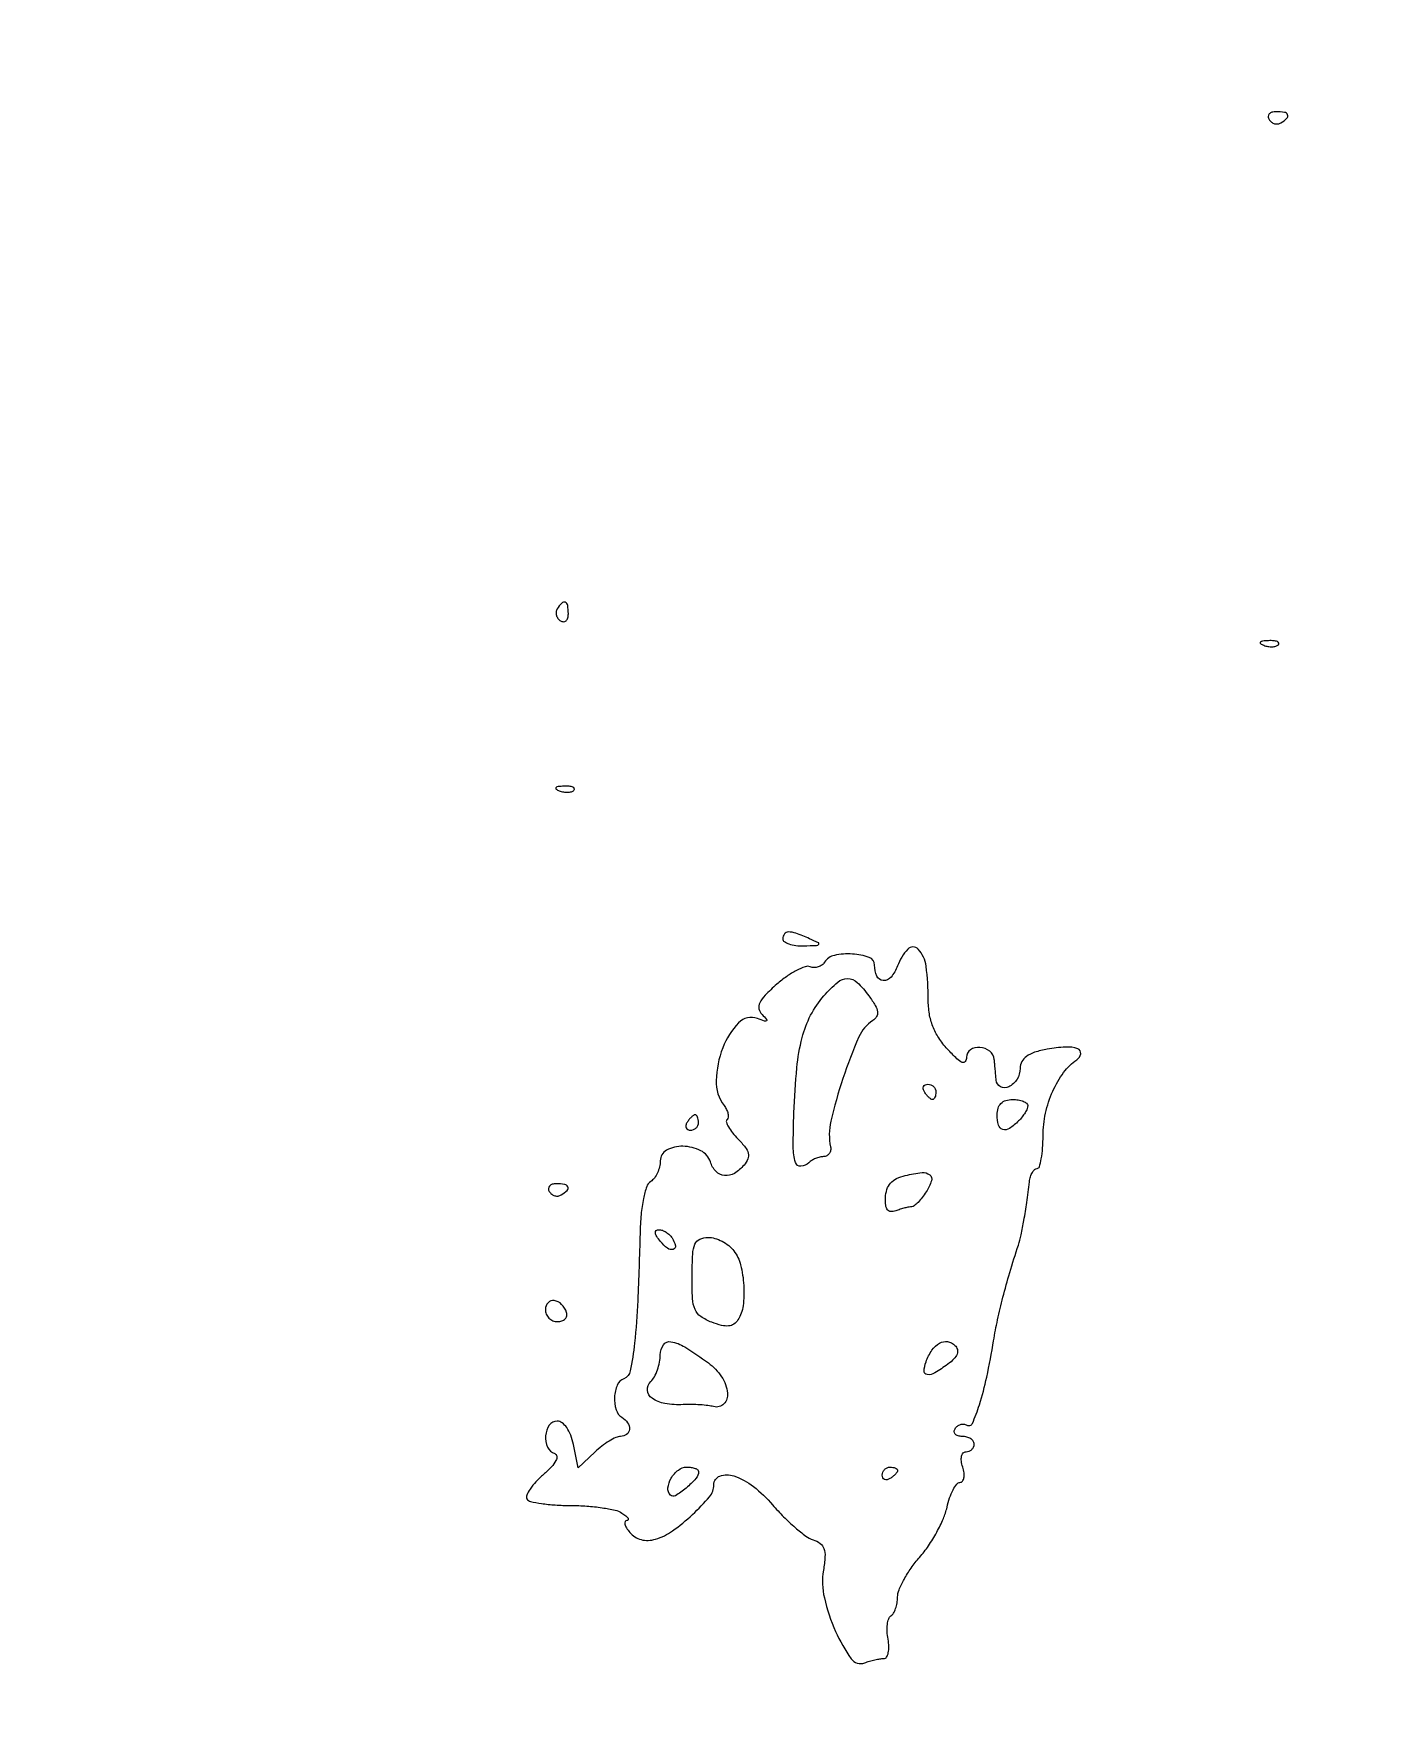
# Model space of a CAD drawing. Extents: x 0 to 4160, y 0 to 3120.
# Drawn here: x 2642.1 to 2816.9, y 2016.6 to 2235.2 of the extents above; entities that cross this region are included whole.
import ezdxf

# ---------------------------------------------------------------- set-up
doc = ezdxf.new("R2010")
doc.units = 0

msp = doc.modelspace()

# ---------------------------------------------------------------- linework, layer by layer
for points in [[(4159.499279, 606.274193, 0.000001), (4159.667734, 974.478125, 0.000057), (4159.806661, 1380.08378, 0.000034), (4159.883999, 1862.25), (4160, 3120), (3296.563358, 3120), (2433.126717, 3120)], [(757.647081, 3119.740147, 0.000002), (520.492565, 3119.487217, 0.4139)], [(1964.75, 0.149832, 0.000016), (2717.930904, 0.232101, 0.000028), (3351.473438, 0.357111)]]:
    msp.add_lwpolyline(points, format="xyb")
for points in [[(2803.510081, 2223.983688, 0.090427), (2803.820631, 2223.639411, 0.095498), (2804.22714, 2223.434921, 0.099685), (2804.665803, 2223.401101, 0.108373), (2805.069098, 2223.542705, 0.050477), (2805.838655, 2224.13314, 0.315493), (2805.933879, 2224.592818, 0.25701), (2805.519563, 2224.914842, 0.039415), (2804.440983, 2225, 0.067432), (2803.890269, 2224.925389, 0.140899), (2803.524436, 2224.701458, 0.190788), (2803.397824, 2224.36964, 0.136093)], [(2710.542705, 2160.069098, 0.108373), (2710.401101, 2159.665803, 0.099685), (2710.434921, 2159.22714, 0.095498), (2710.639411, 2158.820631, 0.090427), (2710.983688, 2158.510081, 0.136093), (2711.36964, 2158.397824, 0.190788), (2711.701458, 2158.524436, 0.140899), (2711.925389, 2158.890269, 0.067432), (2712, 2159.440983, 0.039415), (2711.914842, 2160.519563, 0.25701), (2711.592818, 2160.933879, 0.315493), (2711.13314, 2160.838655, 0.050477)], [(2802.8125, 2155.316886, 0.051402), (2803.359369, 2155.160852, 0.05415), (2803.916927, 2155.123424, 0.060344), (2804.402231, 2155.202593, 0.126455), (2804.729167, 2155.395833, 0.296942), (2804.77538, 2155.614691, 0.208169), (2804.592839, 2155.799335, 0.077125), (2804.112848, 2155.910055, 0.028489), (2803.416667, 2155.921053, 0.018894), (2802.670344, 2155.862007, 0.168741), (2802.37858, 2155.720685, 0.470617), (2802.395823, 2155.538436, 0.054073)], [(2710.8125, 2136.316886, 0.051402), (2711.359369, 2136.160852, 0.05415), (2711.916927, 2136.123424, 0.060344), (2712.402231, 2136.202593, 0.126455), (2712.729167, 2136.395833, 0.296942), (2712.77538, 2136.614691, 0.208169), (2712.592839, 2136.799335, 0.077125), (2712.112848, 2136.910055, 0.028489), (2711.416667, 2136.921053, 0.018894), (2710.670344, 2136.862007, 0.168741), (2710.37858, 2136.720685, 0.470617), (2710.395823, 2136.538436, 0.054073)], [(2740, 2117, 0.24567), (2740.197844, 2116.62164, 0.070412), (2740.807813, 2116.314396, 0.053373), (2741.696629, 2116.116227, 0.034583), (2742.75, 2116.070285, 0.004372), (2744.415213, 2116.127419, 0.215481), (2744.703411, 2116.272912, 0.485414), (2744.656439, 2116.478132, 0.009027), (2743.5, 2117, 0.014632), (2741.71128, 2117.707387, 0.087053), (2740.725732, 2117.880286, 0.234317), (2740.21059, 2117.624848, 0.163981)], [(2754.977122, 2113.439826, -0.080974), (2754.140975, 2111.995978, -0.235277), (2753.118255, 2111.536638, -0.289015), (2752.2999, 2112.099768, -0.101696), (2752, 2113.559017, 0.317701), (2751.289706, 2114.564052, 0.070971), (2749.110713, 2115.002644, 0.065389), (2746.737339, 2114.827485, 0.206086), (2745.457866, 2113.931826, -0.096171), (2745.113871, 2113.559094, -0.080957), (2744.634704, 2113.314391, -0.079911), (2744.096618, 2113.232455, -0.089749), (2743.582654, 2113.329909, 0.178458), (2742.915541, 2113.338722, 0.035381), (2741.802097, 2112.85383, 0.033424), (2740.51876, 2112.070051, 0.025669), (2739.227416, 2111.054472, 0.017409), (2737.685578, 2109.610695, 0.082405), (2736.985704, 2108.62823, 0.168736), (2736.890374, 2107.839061, 0.142828), (2737.293611, 2107.097143, -0.01292), (2737.88892, 2106.465435, -0.419259), (2737.876695, 2106.274942, -0.266502), (2737.638005, 2106.228589, -0.008692), (2736.686229, 2106.572214, 0.30113), (2734.236531, 2106.021509, 0.099878), (2732.164302, 2102.756909, 0.084369), (2731.304046, 2098.472423, 0.169707), (2732.331148, 2095.225834, -0.046721), (2732.654834, 2094.696985, -0.06103), (2732.840552, 2094.161699, -0.07491), (2732.869416, 2093.700506, -0.176386), (2732.725834, 2093.392501, 0.279584), (2732.640957, 2093.045891, 0.051429), (2732.913598, 2092.414912, 0.042065), (2733.430728, 2091.650379, 0.026658), (2734.150246, 2090.849754, -0.028787), (2735.106277, 2089.776812, -0.110923), (2735.4917, 2088.977581, -0.155733), (2735.432556, 2088.24523, -0.075935), (2734.944468, 2087.433088, -0.08581), (2733.687719, 2086.359693, -0.158778), (2732.391156, 2086.068741, -0.180299), (2731.286033, 2086.603867, -0.114434), (2730.548126, 2087.848368, 0.202761), (2729.294066, 2089.314988, 0.11114), (2726.959555, 2089.890982, 0.129146), (2724.834776, 2089.379245, 0.276108), (2724, 2087.982807, -0.059215), (2723.907329, 2087.203054, -0.04989), (2723.632812, 2086.417728, -0.052117), (2723.228663, 2085.743682, -0.089589), (2722.75, 2085.29969, 0.171668), (2722.228223, 2084.629656, 0.029925), (2721.807158, 2083.058129, 0.027708), (2721.500341, 2080.979534, 0.016865), (2721.357808, 2078.5, -0.004671), (2721.068105, 2069.733654, -0.017094), (2720.643005, 2064.192078, -0.019686), (2720.092675, 2060.55352, -0.258842), (2719.25, 2059.544991, 0.203536), (2718.394139, 2058.715469, 0.087705), (2718.033442, 2057.135708, 0.085859), (2718.234014, 2055.496904, 0.183039), (2719, 2054.5, -0.107765), (2719.741707, 2053.783266, -0.167002), (2719.965775, 2052.930224, -0.214724), (2719.605929, 2052.266979, -0.164116), (2718.814451, 2052, 0.109049), (2718.215658, 2051.867833, 0.028051), (2717.336819, 2051.398434, 0.027197), (2716.370618, 2050.735954, 0.024699), (2715.449028, 2049.952115), (2713.269154, 2047.904229), (2712.659577, 2050.952115, 0.040788), (2712.308888, 2052.176616, 0.062707), (2711.79483, 2053.150416, 0.08033), (2711.179476, 2053.783402, 0.161176), (2710.525, 2054, 0.247025), (2709.512715, 2053.467379, 0.132945), (2709.032878, 2052.101128, 0.122859), (2709.292083, 2050.600856, 0.211436), (2710.213343, 2049.762219, -0.293889), (2710.493558, 2049.413827, -0.150584), (2710.381434, 2048.840831, -0.067259), (2709.792676, 2048.027331, -0.02358), (2708.747451, 2047.028207, 0.026129), (2707.759331, 2046.073989, 0.03877), (2707.009433, 2045.133463, 0.044243), (2706.560921, 2044.326282, 0.247983), (2706.593125, 2043.849321, 0.200917), (2707.060094, 2043.515477, 0.018498), (2708.488693, 2043.24499, 0.02158), (2710.282286, 2043.05238, 0.01522), (2712.309017, 2042.984687, -0.016891), (2714.406337, 2042.907621, -0.018905), (2716.415774, 2042.689119, -0.018542), (2718.101149, 2042.37686, -0.088595), (2719, 2042, -0.025123), (2719.52078, 2041.62508, -0.082482), (2719.803094, 2041.310881, -0.286859), (2719.804783, 2041.116589, -0.2562), (2719.627555, 2041.015313, 0.288217), (2719.411451, 2040.874106, 0.171625), (2719.382582, 2040.557241, 0.078124), (2719.594255, 2040.0635, 0.032957), (2720.018738, 2039.477422, 0.077552), (2720.689035, 2038.885628, 0.077935), (2721.506666, 2038.527411, 0.074651), (2722.425687, 2038.427447, 0.063025), (2723.391183, 2038.589766, 0.081771), (2725.600192, 2039.672207, 0.032969), (2728.209956, 2041.803063, 0.029597), (2730.432538, 2044.136885, 0.177276), (2731, 2045.687091, -0.315608), (2731.801648, 2046.830591, -0.171045), (2733.600355, 2046.847009, -0.083262), (2736.171001, 2045.456559, -0.050263), (2738.681864, 2043.058567, 0.018322), (2740.113088, 2041.505481, 0.01961), (2741.623272, 2040.097599, 0.019597), (2743.008913, 2038.995414, 0.081537), (2743.957601, 2038.513457, -0.083276), (2744.882502, 2038.039558, -0.152357), (2745.376294, 2037.36051, -0.09884), (2745.514013, 2036.301405, -0.02329), (2745.30942, 2034.519305, 0.097796), (2745.432269, 2030.917719, 0.047707), (2746.903819, 2026.541887, 0.048277), (2748.925622, 2022.979655, 0.343781), (2750.700697, 2022.438641, -0.020227), (2751.3366, 2022.653586, -0.016109), (2752.037824, 2022.835101, -0.016399), (2752.69915, 2022.96111, -0.038892), (2753.198365, 2023, 0.252318), (2753.556354, 2023.192938, 0.091937), (2753.78746, 2023.741386, 0.063207), (2753.860392, 2024.556867, 0.037977), (2753.750687, 2025.523867, -0.034573), (2753.629694, 2026.529283, -0.043863), (2753.664299, 2027.463549, -0.0501), (2753.83376, 2028.204612, -0.174824), (2754.134109, 2028.582884, 0.121884), (2754.466638, 2028.922639, 0.047846), (2754.745645, 2029.520776, 0.043689), (2754.93596, 2030.255331, 0.041572), (2755, 2031.024221, -0.09838), (2755.189111, 2031.976046, -0.028299), (2755.843796, 2033.335374, -0.027294), (2756.773095, 2034.817645, -0.025998), (2757.872497, 2036.215204, 0.031163), (2759.024184, 2037.710736, 0.023207), (2760.108867, 2039.489779, 0.02364), (2760.977188, 2041.269826, 0.048134), (2761.451952, 2042.75, -0.027291), (2761.794793, 2043.994783, -0.039364), (2762.241447, 2045.045312, -0.044822), (2762.719512, 2045.790689, -0.231752), (2763.146843, 2046, 0.234178), (2763.471245, 2046.160751, 0.119536), (2763.658105, 2046.5875, 0.077131), (2763.671559, 2047.233654, 0.043576), (2763.5, 2048, -0.043987), (2763.323992, 2048.789261, -0.086344), (2763.350135, 2049.430242, -0.136392), (2763.566615, 2049.841894, -0.20676), (2763.932612, 2050, 0.092573), (2764.340076, 2050.076092, 0.096189), (2764.686455, 2050.29375, 0.09931), (2764.918269, 2050.618454, 0.105903), (2765, 2051, 0.153634), (2764.879982, 2051.381379, 0.097988), (2764.542039, 2051.70625, 0.080552), (2764.037096, 2051.925455, 0.062283), (2763.440983, 2052, -0.067432), (2762.890269, 2052.074611, -0.140899), (2762.524436, 2052.298542, -0.190788), (2762.397824, 2052.63036, -0.136093), (2762.510081, 2053.016312, -0.085709), (2762.816951, 2053.362982, -0.093777), (2763.213431, 2053.573552, -0.100339), (2763.636899, 2053.616553, -0.114184), (2764.022429, 2053.486138, 0.454009), (2764.760423, 2053.713449, 0.027761), (2765.686758, 2056.14395, 0.024921), (2766.640766, 2059.74763, 0.011609), (2767.5338, 2064.5, -0.012722), (2768.054174, 2067.235646, -0.009976), (2768.752665, 2070.174203, -0.00895), (2769.649189, 2073.398283, -0.00626), (2770.769807, 2077, 0.025752), (2771.124621, 2078.319596, 0.009334), (2771.495786, 2080.22377, 0.008219), (2771.86568, 2082.554321, 0.00539), (2772.218613, 2085.25, -0.042031), (2772.356779, 2085.91983, -0.057526), (2772.5977, 2086.485938, -0.071786), (2772.898028, 2086.872422, -0.1941), (2773.214286, 2087, 0.331228), (2773.521423, 2087.228538, 0.027436), (2773.769196, 2088.256514, 0.028143), (2773.943309, 2089.637793, 0.017282), (2774, 2091.277494, -0.054293), (2774.319302, 2094.209357, -0.050464), (2775.263829, 2097.080665, -0.053376), (2776.683142, 2099.529376, -0.086313), (2778.413075, 2101.195627, 0.209839), (2778.911718, 2101.986275, 0.358575), (2778.534087, 2102.616843, 0.098576), (2776.914081, 2102.855224, 0.03377), (2774.546628, 2102.574725, 0.028657), (2772.89246, 2102.165108, 0.079269), (2771.819896, 2101.636044, 0.118757), (2771.217093, 2100.945877, 0.120966), (2771, 2100.061676, -0.139758), (2770.595833, 2098.643968, -0.14092), (2769.505811, 2097.657909, -0.239055), (2768.445275, 2097.672687, -0.256048), (2767.875, 2098.531385, 0.001089), (2767.818044, 2099.183728, 0.000724), (2767.75, 2099.931759, 0.000728), (2767.681832, 2100.657771, 0.001422), (2767.625, 2101.236305, 0.204675), (2767.032289, 2102.309648, 0.147018), (2765.739781, 2102.811767, 0.169965), (2764.512767, 2102.487828, 0.248952), (2764, 2101.521802, -0.146769), (2763.831998, 2100.961796, -0.363104), (2763.450302, 2100.84736, -0.092094), (2762.742459, 2101.320266, -0.012682), (2761.5, 2102.594501, -0.04177), (2760.368854, 2104.040239, -0.052971), (2759.594465, 2105.547581, -0.052451), (2759.148945, 2107.196193, -0.039803), (2759, 2109.064235, 0.032492), (2758.717611, 2113.405212, 0.15459), (2757.678476, 2115.631663, 0.437584), (2756.340448, 2115.634885, 0.096528)], [(2751.256472, 2109.521887, -0.022095), (2752.083801, 2108.271673, -0.096999), (2752.383399, 2107.443254, -0.175068), (2752.262763, 2106.825989, -0.116248), (2751.754841, 2106.303312, 0.149482), (2749.936198, 2104.169275, 0.021564), (2747.864653, 2098.762515, 0.023473), (2746.278244, 2093.157722, 0.109421), (2746.241798, 2089.820061, -0.093913), (2746.251145, 2089.347545, -0.113414), (2746.081445, 2088.93862, -0.118824), (2745.758121, 2088.657874, -0.110332), (2745.333333, 2088.545455, 0.05218), (2744.831696, 2088.473122, 0.036495), (2744.289062, 2088.29304, 0.036912), (2743.788731, 2088.040663, 0.061184), (2743.416667, 2087.75, -0.183203), (2742.37784, 2087.282333, -0.347981), (2741.669292, 2087.77663, -0.073584), (2741.370806, 2089.82048, -0.009505), (2741.463388, 2094.25, -0.012797), (2741.850747, 2100.155271, -0.039831), (2742.527681, 2104.081972, -0.057192), (2743.640852, 2106.998655, -0.060174), (2745.371253, 2109.533108, -0.03518), (2747.177808, 2111.324585, -0.180106), (2748.480321, 2111.806671, -0.195233), (2749.716245, 2111.302214, -0.042246)], [(2760, 2097, -0.042167), (2759.967655, 2096.617151, -0.061769), (2759.870461, 2096.29375, -0.081139), (2759.727648, 2096.07446, -0.210953), (2759.559017, 2096, -0.151918), (2759.34829, 2096.065539, -0.038439), (2759.066025, 2096.29375, -0.035638), (2758.768994, 2096.617226, -0.029505), (2758.5, 2097, -0.082592), (2758.343488, 2097.3821, -0.161196), (2758.3746, 2097.70625, -0.182303), (2758.586039, 2097.921712, -0.108972), (2758.940983, 2098, -0.093332), (2759.345238, 2097.923877, -0.09642), (2759.688914, 2097.70625, -0.099167), (2759.918938, 2097.381556, -0.105053)], [(2772, 2095.2, -0.102712), (2771.919239, 2094.811004, -0.032763), (2771.6475, 2094.2825, -0.031128), (2771.259244, 2093.71821, -0.030136), (2770.8, 2093.2, -0.049493), (2769.609718, 2092.224616, -0.219918), (2768.738877, 2092.088861, -0.263074), (2768.177813, 2092.658282, -0.065975), (2768, 2094, -0.072254), (2768.126841, 2094.873159, -0.124864), (2768.5, 2095.5, -0.124864), (2769.126841, 2095.873159, -0.072254), (2770, 2096, -0.038131), (2770.765885, 2095.941507, -0.057076), (2771.4125, 2095.765, -0.074992), (2771.853735, 2095.506349, -0.226478)], [(2727.5, 2093, 0.082592), (2727.343488, 2092.6179, 0.161196), (2727.3746, 2092.29375, 0.182303), (2727.586039, 2092.078288, 0.108972), (2727.940983, 2092, 0.093332), (2728.345238, 2092.076123, 0.09642), (2728.688914, 2092.29375, 0.099167), (2728.918938, 2092.618444, 0.105053), (2729, 2093, 0.042167), (2728.967655, 2093.382849, 0.061769), (2728.870461, 2093.70625, 0.081139), (2728.727648, 2093.92554, 0.210953), (2728.559017, 2094, 0.151918), (2728.34829, 2093.934461, 0.038439), (2728.066025, 2093.70625, 0.035638), (2727.768994, 2093.382774, 0.029505)], [(2758.738975, 2083.95364, -0.023162), (2758.222188, 2083.205603, -0.03001), (2757.678237, 2082.573882, -0.030692), (2757.178253, 2082.11868, -0.170932), (2756.841241, 2082, 0.049596), (2756.487848, 2081.96486, 0.013925), (2755.946736, 2081.840403, 0.013898), (2755.339507, 2081.664664, 0.014226), (2754.747733, 2081.456691, -0.109309), (2754.124315, 2081.363328, -0.216066), (2753.692867, 2081.596062, -0.135351), (2753.454453, 2082.19047, -0.037272), (2753.415946, 2083.206691, -0.070134), (2753.606105, 2084.271797, -0.104677), (2754.078887, 2085.087461, -0.098), (2754.868228, 2085.677028, -0.055398), (2756, 2086.071608, -0.02682), (2758.188301, 2086.449839, -0.196407), (2759.192033, 2086.171667, -0.320687), (2759.424754, 2085.397224, -0.057441)], [(2709.510081, 2083.983688, 0.090427), (2709.820631, 2083.639411, 0.095498), (2710.22714, 2083.434921, 0.099685), (2710.665803, 2083.401101, 0.108373), (2711.069098, 2083.542705, 0.050477), (2711.838655, 2084.13314, 0.315493), (2711.933879, 2084.592818, 0.25701), (2711.519563, 2084.914842, 0.039415), (2710.440983, 2085, 0.067432), (2709.890269, 2084.925389, 0.140899), (2709.524436, 2084.701458, 0.190788), (2709.397824, 2084.36964, 0.136093)], [(2725.541119, 2077.933469, -0.076926), (2725.97211, 2076.914147, -0.400869), (2725.698517, 2076.431883, -0.241841), (2724.961207, 2076.567819, -0.055352), (2724.020056, 2077.475834, -0.030483), (2723.548584, 2078.120064, -0.110288), (2723.374856, 2078.594311, -0.256649), (2723.485592, 2078.878966, -0.176123), (2723.818538, 2079, -0.085443), (2724.274058, 2078.921585, -0.053409), (2724.76321, 2078.686706, -0.051744), (2725.210125, 2078.341444, -0.0641)], [(2733.607954, 2076.25, -0.101349), (2734.496512, 2074.397782, -0.046334), (2734.906246, 2071.735207, -0.046362), (2734.819314, 2069.067171, -0.110481), (2734.151719, 2067.211246, -0.106452), (2733.61678, 2066.667761, -0.124377), (2732.934356, 2066.431163, -0.08423), (2732.013236, 2066.506691, -0.028369), (2730.723932, 2066.914861, -0.058426), (2729.29147, 2067.660689, -0.143862), (2728.545451, 2068.56777, -0.088754), (2728.212589, 2070.018982, -0.014044), (2728.152891, 2072.953615, -0.011387), (2728.240043, 2075.808342, -0.084739), (2728.538411, 2077.127929, -0.191152), (2729.158212, 2077.768156, -0.106364), (2730.235748, 2078, -0.072584), (2731.115654, 2077.871589, -0.047251), (2732.069387, 2077.485938, -0.046692), (2732.948882, 2076.919715, -0.06413)], [(2709, 2068.583333, 0.099038), (2709.120875, 2067.979073, 0.097945), (2709.465104, 2067.465104, 0.097945), (2709.979073, 2067.120875, 0.099038), (2710.583333, 2067, 0.077096), (2711.158616, 2067.089234, 0.119977), (2711.585286, 2067.348828, 0.144529), (2711.795817, 2067.735738, 0.134046), (2711.770833, 2068.1875, 0.113253), (2711.122932, 2069.250696, 0.165501), (2710.153639, 2069.742973, 0.244413), (2709.346973, 2069.459866, 0.190724)], [(2730.290941, 2061.599204, -0.08999), (2732.006514, 2059.798093, -0.11604), (2732.78873, 2057.658773, -0.228062), (2732.309964, 2056.256274, -0.269355), (2730.976259, 2055.89124, 0.034584), (2730.237152, 2056.033328, 0.013423), (2729.199276, 2056.131115, 0.013214), (2728.065372, 2056.177258, 0.015957), (2727, 2056.158436, -0.053353), (2724.620516, 2056.29428, -0.11347), (2722.924294, 2056.990738, -0.224184), (2722.338072, 2058.028647, -0.217974), (2722.758359, 2059.158359, 0.072792), (2723.234418, 2059.797662, 0.038709), (2723.635268, 2060.701674, 0.037526), (2723.908579, 2061.708916, 0.047523), (2724, 2062.668615, -0.155697), (2724.415386, 2063.970234, -0.28792), (2725.40356, 2064.379079, -0.098852), (2727.219189, 2063.684356, -0.016929)], [(2761.55887, 2061.432679, -0.023911), (2759.841744, 2060.287921, -0.164218), (2758.863888, 2060.074727, -0.396151), (2758.462858, 2060.545508, -0.076311), (2758.708443, 2061.75, -0.060238), (2759.485217, 2063.264932, -0.115935), (2760.481661, 2064.185492, -0.167313), (2761.531098, 2064.380188, -0.162867), (2762.491641, 2063.891039, -0.129683), (2762.801829, 2063.347969, -0.157195), (2762.772179, 2062.764927, -0.104549), (2762.364482, 2062.130244, -0.038932)], [(2729, 2047.428571, -0.182657), (2728.651911, 2046.507516, -0.037107), (2727.381611, 2045.265965, -0.035672), (2725.99884, 2044.261026, -0.348834), (2725.328842, 2044.337824, -0.229023), (2725.001371, 2045.27815, -0.103777), (2725.424295, 2046.545973, -0.095231), (2726.364013, 2047.620269, -0.167087), (2727.468615, 2048, -0.035502), (2728.055137, 2047.958302, -0.053851), (2728.550156, 2047.832143, -0.070383), (2728.889734, 2047.647653, -0.237464)], [(2755, 2047.559017, -0.151918), (2754.934461, 2047.34829, -0.038439), (2754.70625, 2047.066025, -0.035638), (2754.382774, 2046.768994, -0.029505), (2754, 2046.5, -0.082592), (2753.6179, 2046.343488, -0.161196), (2753.29375, 2046.3746, -0.182303), (2753.078288, 2046.586039, -0.108972), (2753, 2046.940983, -0.093332), (2753.076123, 2047.345238, -0.09642), (2753.29375, 2047.688914, -0.099167), (2753.618444, 2047.918938, -0.105053), (2754, 2048, -0.042167), (2754.382849, 2047.967655, -0.061769), (2754.70625, 2047.870461, -0.081139), (2754.92554, 2047.727648, -0.210953)]]:
    msp.add_lwpolyline(points, format="xyb", close=True)

doc.saveas('drawing.dxf')
